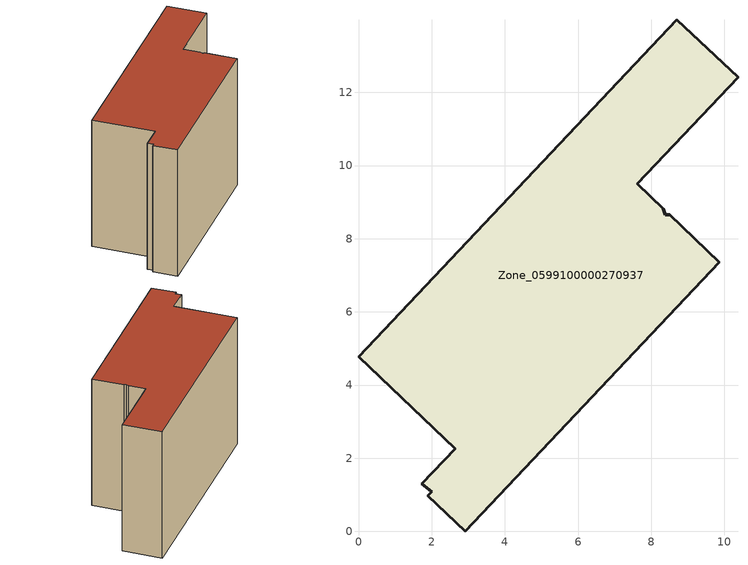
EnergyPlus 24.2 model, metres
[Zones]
Zone_0599100000270937
 floor ground (C_G): 1.74,1.31 2.64,2.26 0,4.77 8.7,13.99 10.37,12.41 7.61,9.5 8.32,8.82 8.39,8.66 8.5,8.65 9.86,7.36 2.92,0 1.89,0.97 2,1.09 z0
 wall outside (C_F): 2.92,0 9.86,7.36 8.5,8.65 8.39,8.66 8.32,8.82 7.61,9.5 10.37,12.41 8.7,13.99 0,4.77 2.64,2.26 1.74,1.31 2,1.09 1.89,0.97 2.92,0 z0:7.96
 roof outside (C_R): 2.64,2.26 1.74,1.31 2,1.09 1.89,0.97 2.92,0 9.86,7.36 8.5,8.65 8.39,8.66 8.32,8.82 7.61,9.5 10.37,12.41 8.7,13.99 0,4.77 z7.96
[BUILDING]
Pand.0599100000270937: North Axis=0; Terrain=City; Loads Convergence Tolerance Value=0.04; Temperature Convergence Tolerance Value=0.4; Solar Distribution=FullExterior; Maximum Number of Warmup Days=25; Minimum Number of Warmup Days=1
[Site:Location]
Rotterdam.The.Hague.AP_ZH_NLD Design_Conditions: Latitude=51.96; Longitude=4.45; Time Zone=1; Elevation=-4.5
[SITE:GROUNDTEMPERATURE:BUILDINGSURFACE]
18, 18, 18, 18, 18, 18, 18, 18, 18, 18, 18, 18
[MATERIAL] Thermal Absorptance=0.9; Solar Absorptance=0.7; Visible Absorptance=0.7
Name | Roughness | Thickness | Conductivity | Density | Specific Heat
G.TI.1975-1991 | MediumSmooth | 0.15 | 0.288461 | 540 | 1210
F.TI.1975-1991 | Rough | 0.3 | 0.230769 | 1920 | 840
R.TI.1975-1991 | MediumRough | 0.2 | 0.153846 | 1500 | 1000
[CONSTRUCTION]
C_G: G.TI.1975-1991
C_F: F.TI.1975-1991
C_R: R.TI.1975-1991
[ZONE]
Zone_0599100000270937: Type=1; Multiplier=1; Ceiling Height=Autocalculate; Volume=Autocalculate; Floor Area=autocalculate; Part of Total Floor Area=Yes
[ZONEINFILTRATION:DESIGNFLOWRATE]
Infil_Zone_0599100000270937: Zone or ZoneList or Space or SpaceList=Zone_0599100000270937; Schedule=AlwaysOn; Design Flow Rate Calculation Method=Flow/Area; Flow Rate per Floor Area=0.003; Constant Term Coefficient=1; Temperature Term Coefficient=0; Velocity Term Coefficient=0; Velocity Squared Term Coefficient=0
[HVACTEMPLATE:ZONE:IDEALLOADSAIRSYSTEM]
Zone_0599100000270937: Maximum Heating Supply Air Temperature=50; Minimum Cooling Supply Air Temperature=13; Maximum Heating Supply Air Humidity Ratio=0.0156; Minimum Cooling Supply Air Humidity Ratio=0.0077; Heating Limit=NoLimit; Cooling Limit=NoLimit; Dehumidification Control Type=ConstantSensibleHeatRatio; Cooling Sensible Heat Ratio=0.7; Dehumidification Setpoint=60; Humidification Control Type=None; Humidification Setpoint=30; Outdoor Air Method=None; Outdoor Air Flow Rate per Person=0.00944; Outdoor Air Flow Rate per Zone Floor Area=0; Outdoor Air Flow Rate per Zone=0; Demand Controlled Ventilation Type=None; Outdoor Air Economizer Type=NoEconomizer; Heat Recovery Type=None; Sensible Heat Recovery Effectiveness=0.7; Latent Heat Recovery Effectiveness=0.65
[ZONECONTROL:THERMOSTAT]
ThermostatControl_Zone_0599100000270937: Zone or ZoneList=Zone_0599100000270937; Control Type Schedule=DualSetpointControlType; Control 1=Thermostat_Zone_0599100000270937; Temperature Difference Between Cutout And Setpoint=0
[THERMOSTATSETPOINT:DUALSETPOINT]
Thermostat_Zone_0599100000270937: Heating Setpoint Temperature Schedule=HeatingSetpoint_Zone_0599100000270937; Cooling Setpoint Temperature Schedule=CoolingSetpoint_Zone_0599100000270937
[SCHEDULE:COMPACT]
HeatingSetpoint_Zone_0599100000270937: Through: 12/31, For: AllDays, Until: 24:00, 21
CoolingSetpoint_Zone_0599100000270937: Through: 12/31, For: AllDays, Until: 24:00, 24
DualSetpointControlType: Through: 12/31, For: AllDays, Until: 24:00, 4
AlwaysOn: Through: 12/31, For: AllDays, Until: 24:00, 1
